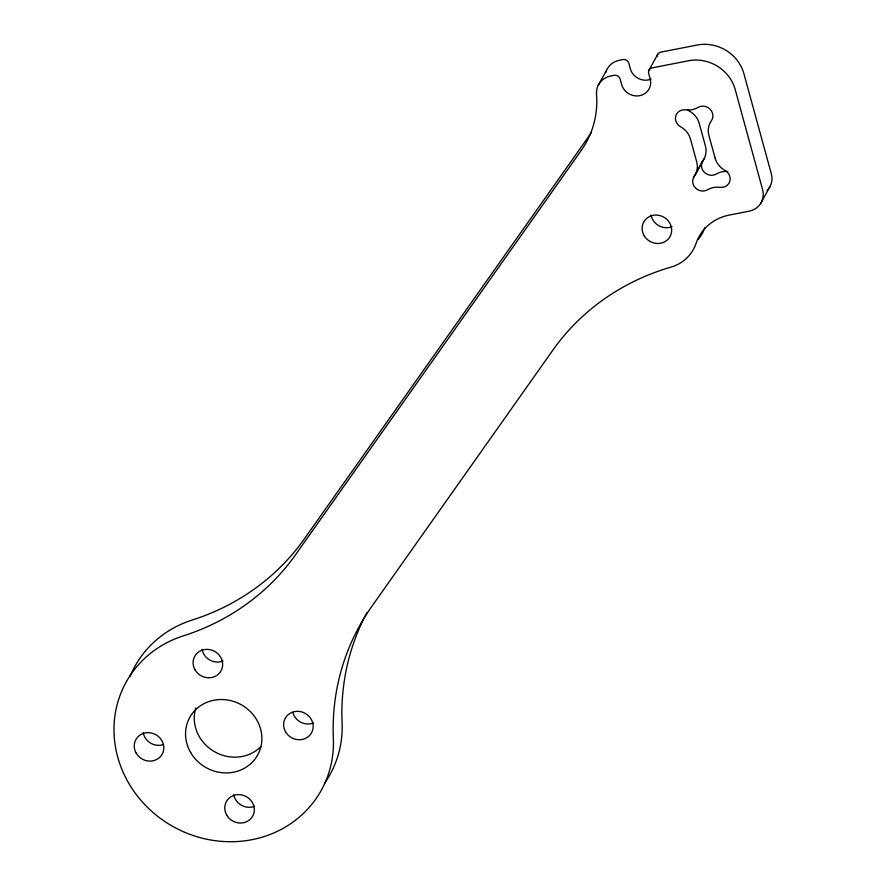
<?xml version="1.0" encoding="UTF-8"?>
<svg xmlns="http://www.w3.org/2000/svg" width="886" height="886" viewBox="0 0 886 886"><rect width="100%" height="100%" fill="white"/><g stroke="black" fill="none" stroke-linecap="round" stroke-linejoin="round"><path stroke-width="1.33" d="M598.249 85.233L606.988 69.473A19.403 18.019 29 0 1 619.347 60.281L622.969 59.561A4.851 4.508 29 0 1 628.805 63.161L630.345 68.787A15.04 13.966 29 0 0 651 79.186M648.906 70.271L657.866 54.112M693.827 177.001L702.554 161.241M695.211 174.819L703.938 159.059M760.686 203.37L770.311 185.982M591.46 132.49A97.017 90.073 29 0 1 590.098 134.484L304.441 538.766A242.531 225.188 29 0 1 192.118 620.078A111.558 103.584 29 0 0 130.065 676.339M605.836 72.453A19.403 18.019 29 0 1 606.334 70.946M657.224 56.283A4.851 4.508 29 0 1 660.768 52.152L697.182 45.02A38.807 36.027 29 0 1 743.919 73.771L771.329 173.833A19.403 18.019 29 0 1 767.11 190.534M704.758 227.768A41.72 38.729 29 0 1 698.367 239.242M366.848 612.791A242.531 225.188 29 0 0 342.085 722.721A111.558 103.584 29 0 1 324.475 783.368M671.987 226.716A15.04 13.966 29 0 1 651.055 215.054M260.872 746.621A38.807 36.027 29 0 1 213.903 751.35A38.807 36.027 29 0 1 195.795 707.98M254.625 806.282A15.04 13.966 29 0 1 233.694 794.62M222.973 661.034A15.04 13.966 29 0 1 202.041 649.372M162.847 744.772A15.04 13.966 29 0 1 143.189 732.667M313.356 723.031A15.04 13.966 29 0 1 292.779 712.377M727.827 171.507A19.403 18.019 29 0 0 716.331 174.01A9.702 9.004 29 0 1 704.259 172.272A9.702 9.004 29 0 1 702.952 160.632A19.403 18.019 29 0 0 705.422 146.013L699.198 123.276A19.403 18.019 29 0 0 689.374 111.071A9.702 9.004 29 0 1 687.425 109.698M581.371 150.243L295.714 554.514A242.531 225.188 29 0 1 183.38 635.838A111.558 103.584 29 0 0 117.794 757.353A111.558 103.584 29 0 0 240.438 841.301A111.558 103.584 29 0 0 333.357 738.481A242.531 225.188 29 0 1 371.71 606.533L552.82 350.214A242.531 225.188 29 0 1 670.979 267.118A41.72 38.729 29 0 0 696.019 243.517A48.508 45.042 29 0 1 729.189 215.099L749.091 211.2A19.403 18.019 29 0 0 762.602 189.593L735.181 89.519A38.807 36.027 29 0 0 688.444 60.769L652.03 67.912A4.851 4.508 29 0 0 648.652 73.317L650.191 78.932A15.04 13.966 29 0 1 639.725 95.677A15.04 13.966 29 0 1 621.618 84.535L620.078 78.92A4.851 4.508 29 0 0 614.231 75.321L610.62 76.03A19.403 18.019 29 0 0 596.511 94.27A97.017 90.073 29 0 1 581.371 150.243M715.124 158.162L708.9 135.414A19.403 18.019 29 0 1 711.369 120.806A9.702 9.004 29 0 0 710.063 109.166A9.702 9.004 29 0 0 697.991 107.427A19.403 18.019 29 0 1 685.698 109.831A9.702 9.004 29 0 0 675.763 115.889A9.702 9.004 29 0 0 680.636 126.831A19.403 18.019 29 0 1 690.46 139.036L696.695 161.773A19.403 18.019 29 0 1 694.214 176.392A9.702 9.004 29 0 0 695.521 188.031A9.702 9.004 29 0 0 707.593 189.77A19.403 18.019 29 0 1 719.886 187.356A9.702 9.004 29 0 0 729.831 181.298A9.702 9.004 29 0 0 724.947 170.367A19.403 18.019 29 0 1 715.124 158.162M644.089 235.587A15.04 13.966 29 0 0 669.705 237.149A15.04 13.966 29 0 0 656.903 215.088A15.04 13.966 29 0 0 644.089 235.587M190.645 752.513A38.807 36.027 29 0 0 256.752 756.544A38.807 36.027 29 0 0 223.726 699.586A38.807 36.027 29 0 0 190.645 752.513M226.727 815.142A15.04 13.966 29 0 0 252.344 816.715A15.04 13.966 29 0 0 239.541 794.642A15.04 13.966 29 0 0 226.727 815.142M195.064 669.905A15.04 13.966 29 0 0 220.68 671.466A15.04 13.966 29 0 0 207.889 649.394A15.04 13.966 29 0 0 195.064 669.905M136.211 753.2A15.04 13.966 29 0 0 161.828 754.761A15.04 13.966 29 0 0 149.036 732.689A15.04 13.966 29 0 0 136.211 753.2M285.569 731.836A15.04 13.966 29 0 0 311.185 733.431A15.04 13.966 29 0 0 298.416 711.347A15.04 13.966 29 0 0 285.569 731.836"/></g></svg>
